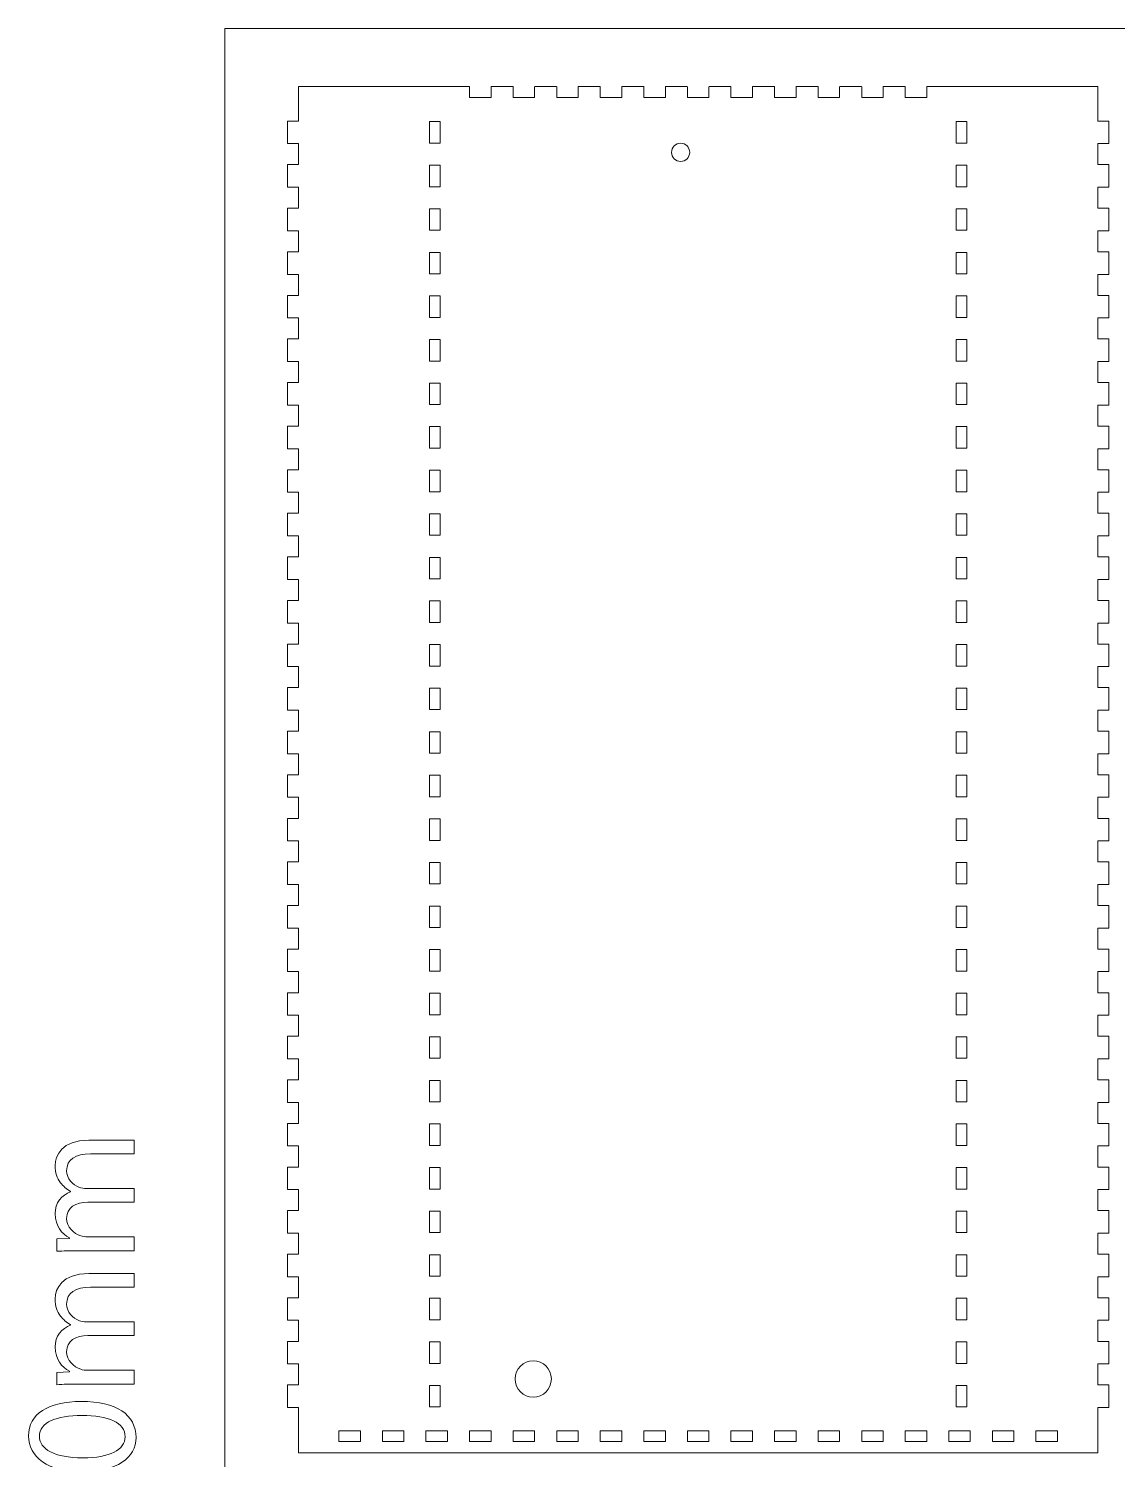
# Model space of a CAD drawing. Header units: millimetres. Extents: x -359 to 570, y -577 to 281.
# Drawn here: x -359.3 to -59.5, y -181.4 to 212.6 of the extents above; entities that cross this region are included whole.
import ezdxf

# ---------------------------------------------------------------- set-up
doc = ezdxf.new("R2010")
doc.units = ezdxf.units.MM
doc.header["$MEASUREMENT"] = 0
doc.layers.add('Layer 1', color=7, linetype='Continuous')

# ---------------------------------------------------------------- blocks, each defined once
blk = doc.blocks.new('block 136')
at = {"layer": 'Layer 1', "color": 7, "lineweight": 5}
blk.add_lwpolyline([(-248.88, 184.02), (-248.88, 186.98), (-245.96, 186.98), (-245.96, 181.06), (-248.88, 181.06), (-248.88, 184.02)], dxfattribs=at)
blk = doc.blocks.new('block 137')
at = {"layer": 'Layer 1', "color": 7, "lineweight": 5}
blk.add_lwpolyline([(-248.88, 172.02), (-248.88, 174.98), (-245.96, 174.98), (-245.96, 169.06), (-248.88, 169.06), (-248.88, 172.02)], dxfattribs=at)
blk = doc.blocks.new('block 138')
at = {"layer": 'Layer 1', "color": 7, "lineweight": 5}
blk.add_lwpolyline([(-248.88, 160.02), (-248.88, 162.98), (-245.96, 162.98), (-245.96, 157.06), (-248.88, 157.06), (-248.88, 160.02)], dxfattribs=at)
blk = doc.blocks.new('block 139')
at = {"layer": 'Layer 1', "color": 7, "lineweight": 5}
blk.add_lwpolyline([(-248.88, 148.02), (-248.88, 150.98), (-245.96, 150.98), (-245.96, 145.06), (-248.88, 145.06), (-248.88, 148.02)], dxfattribs=at)
blk = doc.blocks.new('block 140')
at = {"layer": 'Layer 1', "color": 7, "lineweight": 5}
blk.add_lwpolyline([(-248.88, 136.02), (-248.88, 138.98), (-245.96, 138.98), (-245.96, 133.06), (-248.88, 133.06), (-248.88, 136.02)], dxfattribs=at)
blk = doc.blocks.new('block 141')
at = {"layer": 'Layer 1', "color": 7, "lineweight": 5}
blk.add_lwpolyline([(-248.88, 124.02), (-248.88, 126.98), (-245.96, 126.98), (-245.96, 121.06), (-248.88, 121.06), (-248.88, 124.02)], dxfattribs=at)
blk = doc.blocks.new('block 142')
at = {"layer": 'Layer 1', "color": 7, "lineweight": 5}
blk.add_lwpolyline([(-248.88, 112.02), (-248.88, 114.98), (-245.96, 114.98), (-245.96, 109.06), (-248.88, 109.06), (-248.88, 112.02)], dxfattribs=at)
blk = doc.blocks.new('block 143')
at = {"layer": 'Layer 1', "color": 7, "lineweight": 5}
blk.add_lwpolyline([(-248.88, 100.02), (-248.88, 102.98), (-245.96, 102.98), (-245.96, 97.06), (-248.88, 97.06), (-248.88, 100.02)], dxfattribs=at)
blk = doc.blocks.new('block 144')
at = {"layer": 'Layer 1', "color": 7, "lineweight": 5}
blk.add_lwpolyline([(-248.88, 88.02), (-248.88, 90.98), (-245.96, 90.98), (-245.96, 85.06), (-248.88, 85.06), (-248.88, 88.02)], dxfattribs=at)
blk = doc.blocks.new('block 145')
at = {"layer": 'Layer 1', "color": 7, "lineweight": 5}
blk.add_lwpolyline([(-248.88, 76.02), (-248.88, 78.98), (-245.96, 78.98), (-245.96, 73.06), (-248.88, 73.06), (-248.88, 76.02)], dxfattribs=at)
blk = doc.blocks.new('block 146')
at = {"layer": 'Layer 1', "color": 7, "lineweight": 5}
blk.add_lwpolyline([(-248.88, 64.02), (-248.88, 66.98), (-245.96, 66.98), (-245.96, 61.06), (-248.88, 61.06), (-248.88, 64.02)], dxfattribs=at)
blk = doc.blocks.new('block 147')
at = {"layer": 'Layer 1', "color": 7, "lineweight": 5}
blk.add_lwpolyline([(-248.88, 52.02), (-248.88, 54.98), (-245.96, 54.98), (-245.96, 49.06), (-248.88, 49.06), (-248.88, 52.02)], dxfattribs=at)
blk = doc.blocks.new('block 148')
at = {"layer": 'Layer 1', "color": 7, "lineweight": 5}
blk.add_lwpolyline([(-248.88, 40.02), (-248.88, 42.98), (-245.96, 42.98), (-245.96, 37.06), (-248.88, 37.06), (-248.88, 40.02)], dxfattribs=at)
blk = doc.blocks.new('block 149')
at = {"layer": 'Layer 1', "color": 7, "lineweight": 5}
blk.add_lwpolyline([(-248.88, 28.02), (-248.88, 30.98), (-245.96, 30.98), (-245.96, 25.06), (-248.88, 25.06), (-248.88, 28.02)], dxfattribs=at)
blk = doc.blocks.new('block 150')
at = {"layer": 'Layer 1', "color": 7, "lineweight": 5}
blk.add_lwpolyline([(-248.88, 16.02), (-248.88, 18.98), (-245.96, 18.98), (-245.96, 13.06), (-248.88, 13.06), (-248.88, 16.02)], dxfattribs=at)
blk = doc.blocks.new('block 151')
at = {"layer": 'Layer 1', "color": 7, "lineweight": 5}
blk.add_lwpolyline([(-248.88, 4.02), (-248.88, 6.98), (-245.96, 6.98), (-245.96, 1.06), (-248.88, 1.06), (-248.88, 4.02)], dxfattribs=at)
blk = doc.blocks.new('block 152')
at = {"layer": 'Layer 1', "color": 7, "lineweight": 5}
blk.add_lwpolyline([(-248.88, -7.98), (-248.88, -5.02), (-245.96, -5.02), (-245.96, -10.94), (-248.88, -10.94), (-248.88, -7.98)], dxfattribs=at)
blk = doc.blocks.new('block 153')
at = {"layer": 'Layer 1', "color": 7, "lineweight": 5}
blk.add_lwpolyline([(-248.88, -19.98), (-248.88, -17.02), (-245.96, -17.02), (-245.96, -22.94), (-248.88, -22.94), (-248.88, -19.98)], dxfattribs=at)
blk = doc.blocks.new('block 154')
at = {"layer": 'Layer 1', "color": 7, "lineweight": 5}
blk.add_lwpolyline([(-248.88, -31.98), (-248.88, -29.02), (-245.96, -29.02), (-245.96, -34.94), (-248.88, -34.94), (-248.88, -31.98)], dxfattribs=at)
blk = doc.blocks.new('block 155')
at = {"layer": 'Layer 1', "color": 7, "lineweight": 5}
blk.add_lwpolyline([(-248.88, -43.98), (-248.88, -41.02), (-245.96, -41.02), (-245.96, -46.94), (-248.88, -46.94), (-248.88, -43.98)], dxfattribs=at)
blk = doc.blocks.new('block 156')
at = {"layer": 'Layer 1', "color": 7, "lineweight": 5}
blk.add_lwpolyline([(-248.88, -55.98), (-248.88, -53.02), (-245.96, -53.02), (-245.96, -58.94), (-248.88, -58.94), (-248.88, -55.98)], dxfattribs=at)
blk = doc.blocks.new('block 157')
at = {"layer": 'Layer 1', "color": 7, "lineweight": 5}
blk.add_lwpolyline([(-248.88, -67.98), (-248.88, -65.02), (-245.96, -65.02), (-245.96, -70.94), (-248.88, -70.94), (-248.88, -67.98)], dxfattribs=at)
blk = doc.blocks.new('block 158')
at = {"layer": 'Layer 1', "color": 7, "lineweight": 5}
blk.add_lwpolyline([(-248.88, -79.98), (-248.88, -77.02), (-245.96, -77.02), (-245.96, -82.94), (-248.88, -82.94), (-248.88, -79.98)], dxfattribs=at)
blk = doc.blocks.new('block 159')
at = {"layer": 'Layer 1', "color": 7, "lineweight": 5}
blk.add_lwpolyline([(-248.88, -91.98), (-248.88, -89.02), (-245.96, -89.02), (-245.96, -94.94), (-248.88, -94.94), (-248.88, -91.98)], dxfattribs=at)
blk = doc.blocks.new('block 160')
at = {"layer": 'Layer 1', "color": 7, "lineweight": 5}
blk.add_lwpolyline([(-248.88, -103.98), (-248.88, -101.02), (-245.96, -101.02), (-245.96, -106.94), (-248.88, -106.94), (-248.88, -103.98)], dxfattribs=at)
blk = doc.blocks.new('block 161')
at = {"layer": 'Layer 1', "color": 7, "lineweight": 5}
blk.add_lwpolyline([(-248.88, -115.98), (-248.88, -113.02), (-245.96, -113.02), (-245.96, -118.94), (-248.88, -118.94), (-248.88, -115.98)], dxfattribs=at)
blk = doc.blocks.new('block 162')
at = {"layer": 'Layer 1', "color": 7, "lineweight": 5}
blk.add_lwpolyline([(-248.88, -127.98), (-248.88, -125.02), (-245.96, -125.02), (-245.96, -130.94), (-248.88, -130.94), (-248.88, -127.98)], dxfattribs=at)
blk = doc.blocks.new('block 163')
at = {"layer": 'Layer 1', "color": 7, "lineweight": 5}
blk.add_lwpolyline([(-248.88, -139.98), (-248.88, -137.02), (-245.96, -137.02), (-245.96, -142.94), (-248.88, -142.94), (-248.88, -139.98)], dxfattribs=at)
blk = doc.blocks.new('block 164')
at = {"layer": 'Layer 1', "color": 7, "lineweight": 5}
blk.add_lwpolyline([(-248.88, -151.98), (-248.88, -149.02), (-245.96, -149.02), (-245.96, -154.94), (-248.88, -154.94), (-248.88, -151.98)], dxfattribs=at)
blk = doc.blocks.new('block 165')
at = {"layer": 'Layer 1', "color": 7, "lineweight": 5}
blk.add_lwpolyline([(-248.88, -163.98), (-248.88, -161.02), (-245.96, -161.02), (-245.96, -166.94), (-248.88, -166.94), (-248.88, -163.98)], dxfattribs=at)
blk = doc.blocks.new('block 166')
at = {"layer": 'Layer 1', "color": 7, "lineweight": 5}
blk.add_lwpolyline([(-103.88, 184.02), (-103.88, 186.98), (-100.96, 186.98), (-100.96, 181.06), (-103.88, 181.06), (-103.88, 184.02)], dxfattribs=at)
blk = doc.blocks.new('block 167')
at = {"layer": 'Layer 1', "color": 7, "lineweight": 5}
blk.add_lwpolyline([(-103.88, 172.02), (-103.88, 174.98), (-100.96, 174.98), (-100.96, 169.06), (-103.88, 169.06), (-103.88, 172.02)], dxfattribs=at)
blk = doc.blocks.new('block 168')
at = {"layer": 'Layer 1', "color": 7, "lineweight": 5}
blk.add_lwpolyline([(-103.88, 160.02), (-103.88, 162.98), (-100.96, 162.98), (-100.96, 157.06), (-103.88, 157.06), (-103.88, 160.02)], dxfattribs=at)
blk = doc.blocks.new('block 169')
at = {"layer": 'Layer 1', "color": 7, "lineweight": 5}
blk.add_lwpolyline([(-103.88, 148.02), (-103.88, 150.98), (-100.96, 150.98), (-100.96, 145.06), (-103.88, 145.06), (-103.88, 148.02)], dxfattribs=at)
blk = doc.blocks.new('block 170')
at = {"layer": 'Layer 1', "color": 7, "lineweight": 5}
blk.add_lwpolyline([(-103.88, 136.02), (-103.88, 138.98), (-100.96, 138.98), (-100.96, 133.06), (-103.88, 133.06), (-103.88, 136.02)], dxfattribs=at)
blk = doc.blocks.new('block 171')
at = {"layer": 'Layer 1', "color": 7, "lineweight": 5}
blk.add_lwpolyline([(-103.88, 124.02), (-103.88, 126.98), (-100.96, 126.98), (-100.96, 121.06), (-103.88, 121.06), (-103.88, 124.02)], dxfattribs=at)
blk = doc.blocks.new('block 172')
at = {"layer": 'Layer 1', "color": 7, "lineweight": 5}
blk.add_lwpolyline([(-103.88, 112.02), (-103.88, 114.98), (-100.96, 114.98), (-100.96, 109.06), (-103.88, 109.06), (-103.88, 112.02)], dxfattribs=at)
blk = doc.blocks.new('block 173')
at = {"layer": 'Layer 1', "color": 7, "lineweight": 5}
blk.add_lwpolyline([(-103.88, 100.02), (-103.88, 102.98), (-100.96, 102.98), (-100.96, 97.06), (-103.88, 97.06), (-103.88, 100.02)], dxfattribs=at)
blk = doc.blocks.new('block 174')
at = {"layer": 'Layer 1', "color": 7, "lineweight": 5}
blk.add_lwpolyline([(-103.88, 88.02), (-103.88, 90.98), (-100.96, 90.98), (-100.96, 85.06), (-103.88, 85.06), (-103.88, 88.02)], dxfattribs=at)
blk = doc.blocks.new('block 175')
at = {"layer": 'Layer 1', "color": 7, "lineweight": 5}
blk.add_lwpolyline([(-103.88, 76.02), (-103.88, 78.98), (-100.96, 78.98), (-100.96, 73.06), (-103.88, 73.06), (-103.88, 76.02)], dxfattribs=at)
blk = doc.blocks.new('block 176')
at = {"layer": 'Layer 1', "color": 7, "lineweight": 5}
blk.add_lwpolyline([(-103.88, 64.02), (-103.88, 66.98), (-100.96, 66.98), (-100.96, 61.06), (-103.88, 61.06), (-103.88, 64.02)], dxfattribs=at)
blk = doc.blocks.new('block 177')
at = {"layer": 'Layer 1', "color": 7, "lineweight": 5}
blk.add_lwpolyline([(-103.88, 52.02), (-103.88, 54.98), (-100.96, 54.98), (-100.96, 49.06), (-103.88, 49.06), (-103.88, 52.02)], dxfattribs=at)
blk = doc.blocks.new('block 178')
at = {"layer": 'Layer 1', "color": 7, "lineweight": 5}
blk.add_lwpolyline([(-103.88, 40.02), (-103.88, 42.98), (-100.96, 42.98), (-100.96, 37.06), (-103.88, 37.06), (-103.88, 40.02)], dxfattribs=at)
blk = doc.blocks.new('block 179')
at = {"layer": 'Layer 1', "color": 7, "lineweight": 5}
blk.add_lwpolyline([(-103.88, 28.02), (-103.88, 30.98), (-100.96, 30.98), (-100.96, 25.06), (-103.88, 25.06), (-103.88, 28.02)], dxfattribs=at)
blk = doc.blocks.new('block 180')
at = {"layer": 'Layer 1', "color": 7, "lineweight": 5}
blk.add_lwpolyline([(-103.88, 16.02), (-103.88, 18.98), (-100.96, 18.98), (-100.96, 13.06), (-103.88, 13.06), (-103.88, 16.02)], dxfattribs=at)
blk = doc.blocks.new('block 181')
at = {"layer": 'Layer 1', "color": 7, "lineweight": 5}
blk.add_lwpolyline([(-103.88, 4.02), (-103.88, 6.98), (-100.96, 6.98), (-100.96, 1.06), (-103.88, 1.06), (-103.88, 4.02)], dxfattribs=at)
blk = doc.blocks.new('block 182')
at = {"layer": 'Layer 1', "color": 7, "lineweight": 5}
blk.add_lwpolyline([(-103.88, -7.98), (-103.88, -5.02), (-100.96, -5.02), (-100.96, -10.94), (-103.88, -10.94), (-103.88, -7.98)], dxfattribs=at)
blk = doc.blocks.new('block 183')
at = {"layer": 'Layer 1', "color": 7, "lineweight": 5}
blk.add_lwpolyline([(-103.88, -19.98), (-103.88, -17.02), (-100.96, -17.02), (-100.96, -22.94), (-103.88, -22.94), (-103.88, -19.98)], dxfattribs=at)
blk = doc.blocks.new('block 184')
at = {"layer": 'Layer 1', "color": 7, "lineweight": 5}
blk.add_lwpolyline([(-103.88, -31.98), (-103.88, -29.02), (-100.96, -29.02), (-100.96, -34.94), (-103.88, -34.94), (-103.88, -31.98)], dxfattribs=at)
blk = doc.blocks.new('block 185')
at = {"layer": 'Layer 1', "color": 7, "lineweight": 5}
blk.add_lwpolyline([(-103.88, -43.98), (-103.88, -41.02), (-100.96, -41.02), (-100.96, -46.94), (-103.88, -46.94), (-103.88, -43.98)], dxfattribs=at)
blk = doc.blocks.new('block 186')
at = {"layer": 'Layer 1', "color": 7, "lineweight": 5}
blk.add_lwpolyline([(-103.88, -55.98), (-103.88, -53.02), (-100.96, -53.02), (-100.96, -58.94), (-103.88, -58.94), (-103.88, -55.98)], dxfattribs=at)
blk = doc.blocks.new('block 187')
at = {"layer": 'Layer 1', "color": 7, "lineweight": 5}
blk.add_lwpolyline([(-103.88, -67.98), (-103.88, -65.02), (-100.96, -65.02), (-100.96, -70.94), (-103.88, -70.94), (-103.88, -67.98)], dxfattribs=at)
blk = doc.blocks.new('block 188')
at = {"layer": 'Layer 1', "color": 7, "lineweight": 5}
blk.add_lwpolyline([(-103.88, -79.98), (-103.88, -77.02), (-100.96, -77.02), (-100.96, -82.94), (-103.88, -82.94), (-103.88, -79.98)], dxfattribs=at)
blk = doc.blocks.new('block 189')
at = {"layer": 'Layer 1', "color": 7, "lineweight": 5}
blk.add_lwpolyline([(-103.88, -91.98), (-103.88, -89.02), (-100.96, -89.02), (-100.96, -94.94), (-103.88, -94.94), (-103.88, -91.98)], dxfattribs=at)
blk = doc.blocks.new('block 190')
at = {"layer": 'Layer 1', "color": 7, "lineweight": 5}
blk.add_lwpolyline([(-103.88, -103.98), (-103.88, -101.02), (-100.96, -101.02), (-100.96, -106.94), (-103.88, -106.94), (-103.88, -103.98)], dxfattribs=at)
blk = doc.blocks.new('block 191')
at = {"layer": 'Layer 1', "color": 7, "lineweight": 5}
blk.add_lwpolyline([(-103.88, -115.98), (-103.88, -113.02), (-100.96, -113.02), (-100.96, -118.94), (-103.88, -118.94), (-103.88, -115.98)], dxfattribs=at)
blk = doc.blocks.new('block 192')
at = {"layer": 'Layer 1', "color": 7, "lineweight": 5}
blk.add_lwpolyline([(-103.88, -127.98), (-103.88, -125.02), (-100.96, -125.02), (-100.96, -130.94), (-103.88, -130.94), (-103.88, -127.98)], dxfattribs=at)
blk = doc.blocks.new('block 193')
at = {"layer": 'Layer 1', "color": 7, "lineweight": 5}
blk.add_lwpolyline([(-103.88, -139.98), (-103.88, -137.02), (-100.96, -137.02), (-100.96, -142.94), (-103.88, -142.94), (-103.88, -139.98)], dxfattribs=at)
blk = doc.blocks.new('block 194')
at = {"layer": 'Layer 1', "color": 7, "lineweight": 5}
blk.add_lwpolyline([(-103.88, -151.98), (-103.88, -149.02), (-100.96, -149.02), (-100.96, -154.94), (-103.88, -154.94), (-103.88, -151.98)], dxfattribs=at)
blk = doc.blocks.new('block 195')
at = {"layer": 'Layer 1', "color": 7, "lineweight": 5}
blk.add_lwpolyline([(-103.88, -163.98), (-103.88, -161.02), (-100.96, -161.02), (-100.96, -166.94), (-103.88, -166.94), (-103.88, -163.98)], dxfattribs=at)
blk = doc.blocks.new('block 196')
at = {"layer": 'Layer 1', "color": 7, "lineweight": 5}
blk.add_lwpolyline([(-285.02, 193.52), (-285.02, 187.12), (-287.92, 187.12), (-287.94, 187.12), (-287.99, 187.09), (-288.02, 187.04), (-288.02, 187.02), (-288.02, 181.02), (-288.02, 181.01), (-287.99, 180.95), (-287.94, 180.92), (-287.92, 180.92), (-285.02, 180.92), (-285.02, 175.12), (-287.92, 175.12), (-287.94, 175.12), (-287.99, 175.09), (-288.02, 175.04), (-288.02, 175.02), (-288.02, 169.02), (-288.02, 169.01), (-287.99, 168.95), (-287.94, 168.92), (-287.92, 168.92), (-285.02, 168.92), (-285.02, 163.12), (-287.92, 163.12), (-287.94, 163.12), (-287.99, 163.09), (-288.02, 163.04), (-288.02, 163.02), (-288.02, 157.02), (-288.02, 157), (-287.99, 156.95), (-287.94, 156.92), (-287.92, 156.92), (-285.02, 156.92), (-285.02, 151.12), (-287.92, 151.12), (-287.94, 151.12), (-287.99, 151.09), (-288.02, 151.04), (-288.02, 151.02), (-288.02, 145.02), (-288.02, 145), (-287.99, 144.95), (-287.94, 144.92), (-287.92, 144.92), (-285.02, 144.92), (-285.02, 139.12), (-287.92, 139.12), (-287.94, 139.12), (-287.99, 139.09), (-288.02, 139.04), (-288.02, 139.02), (-288.02, 133.02), (-288.02, 133.01), (-287.99, 132.95), (-287.94, 132.92), (-287.92, 132.92), (-285.02, 132.92), (-285.02, 127.12), (-287.92, 127.12), (-287.94, 127.12), (-287.99, 127.09), (-288.02, 127.04), (-288.02, 127.02), (-288.02, 121.02), (-288.02, 121.01), (-287.99, 120.95), (-287.94, 120.92), (-287.92, 120.92), (-285.02, 120.92), (-285.02, 115.12), (-287.92, 115.12), (-287.94, 115.12), (-287.99, 115.09), (-288.02, 115.04), (-288.02, 115.02), (-288.02, 109.02), (-288.02, 109), (-287.99, 108.95), (-287.94, 108.92), (-287.92, 108.92), (-285.02, 108.92), (-285.02, 103.12), (-287.92, 103.12), (-287.94, 103.12), (-287.99, 103.09), (-288.02, 103.04), (-288.02, 103.02), (-288.02, 97.02), (-288.02, 97), (-287.99, 96.95), (-287.94, 96.92), (-287.92, 96.92), (-285.02, 96.92), (-285.02, 91.12), (-287.92, 91.12), (-287.94, 91.12), (-287.99, 91.09), (-288.02, 91.04), (-288.02, 91.02), (-288.02, 85.02), (-288.02, 85), (-287.99, 84.95), (-287.94, 84.92), (-287.92, 84.92), (-285.02, 84.92), (-285.02, 79.12), (-287.92, 79.12), (-287.94, 79.12), (-287.99, 79.09), (-288.02, 79.04), (-288.02, 79.02), (-288.02, 73.02), (-288.02, 73), (-287.99, 72.95), (-287.94, 72.92), (-287.92, 72.92), (-285.02, 72.92), (-285.02, 67.12), (-287.92, 67.12), (-287.94, 67.12), (-287.99, 67.09), (-288.02, 67.04), (-288.02, 67.02), (-288.02, 61.02), (-288.02, 61), (-287.99, 60.95), (-287.94, 60.92), (-287.92, 60.92), (-285.02, 60.92), (-285.02, 55.12), (-287.92, 55.12), (-287.94, 55.12), (-287.99, 55.09), (-288.02, 55.04), (-288.02, 55.02), (-288.02, 49.02), (-288.02, 49), (-287.99, 48.95), (-287.94, 48.92), (-287.92, 48.92), (-285.02, 48.92), (-285.02, 43.12), (-287.92, 43.12), (-287.94, 43.12), (-287.99, 43.09), (-288.02, 43.04), (-288.02, 43.02), (-288.02, 37.02), (-288.02, 37), (-287.99, 36.95), (-287.94, 36.92), (-287.92, 36.92), (-285.02, 36.92), (-285.02, 31.12), (-287.92, 31.12), (-287.94, 31.12), (-287.99, 31.09), (-288.02, 31.04), (-288.02, 31.02), (-288.02, 25.02), (-288.02, 25), (-287.99, 24.95), (-287.94, 24.92), (-287.92, 24.92), (-285.02, 24.92), (-285.02, 19.12), (-287.92, 19.12), (-287.94, 19.12), (-287.99, 19.09), (-288.02, 19.04), (-288.02, 19.02), (-288.02, 13.02), (-288.02, 13), (-287.99, 12.95), (-287.94, 12.92), (-287.92, 12.92), (-285.02, 12.92), (-285.02, 7.12), (-287.92, 7.12), (-287.94, 7.12), (-287.99, 7.09), (-288.02, 7.04), (-288.02, 7.02), (-288.02, 1.02), (-288.02, 1), (-287.99, 0.95), (-287.94, 0.92), (-287.92, 0.92), (-285.02, 0.92), (-285.02, -4.88), (-287.92, -4.88), (-287.94, -4.88), (-287.99, -4.91), (-288.02, -4.96), (-288.02, -4.98), (-288.02, -10.98), (-288.02, -10.99), (-287.99, -11.05), (-287.94, -11.08), (-287.92, -11.08), (-285.02, -11.08), (-285.02, -16.88), (-287.92, -16.88), (-287.94, -16.88), (-287.99, -16.91), (-288.02, -16.96), (-288.02, -16.98), (-288.02, -22.98), (-288.02, -23), (-287.99, -23.05), (-287.94, -23.08), (-287.92, -23.08), (-285.02, -23.08), (-285.02, -28.88), (-287.92, -28.88), (-287.94, -28.88), (-287.99, -28.91), (-288.02, -28.96), (-288.02, -28.98), (-288.02, -34.98), (-288.02, -35), (-287.99, -35.05), (-287.94, -35.08), (-287.92, -35.08), (-285.02, -35.08), (-285.02, -40.88), (-287.92, -40.88), (-287.94, -40.88), (-287.99, -40.91), (-288.02, -40.96), (-288.02, -40.98), (-288.02, -46.98), (-288.02, -46.99), (-287.99, -47.05), (-287.94, -47.08), (-287.92, -47.08), (-285.02, -47.08), (-285.02, -52.88), (-287.92, -52.88), (-287.94, -52.88), (-287.99, -52.91), (-288.02, -52.96), (-288.02, -52.98), (-288.02, -58.98), (-288.02, -58.99), (-287.99, -59.05), (-287.94, -59.08), (-287.92, -59.08), (-285.02, -59.08), (-285.02, -64.88), (-287.92, -64.88), (-287.94, -64.88), (-287.99, -64.91), (-288.02, -64.96), (-288.02, -64.98), (-288.02, -70.98), (-288.02, -70.99), (-287.99, -71.05), (-287.94, -71.08), (-287.92, -71.08), (-285.02, -71.08), (-285.02, -76.88), (-287.92, -76.88), (-287.94, -76.88), (-287.99, -76.91), (-288.02, -76.96), (-288.02, -76.98), (-288.02, -82.98), (-288.02, -82.99), (-287.99, -83.05), (-287.94, -83.08), (-287.92, -83.08), (-285.02, -83.08), (-285.02, -88.88), (-287.92, -88.88), (-287.94, -88.88), (-287.99, -88.91), (-288.02, -88.96), (-288.02, -88.98), (-288.02, -94.98), (-288.02, -94.99), (-287.99, -95.05), (-287.94, -95.08), (-287.92, -95.08), (-285.02, -95.08), (-285.02, -100.88), (-287.92, -100.88), (-287.94, -100.88), (-287.99, -100.91), (-288.02, -100.96), (-288.02, -100.98), (-288.02, -106.98), (-288.02, -106.99), (-287.99, -107.05), (-287.94, -107.08), (-287.92, -107.08), (-285.02, -107.08), (-285.02, -112.88), (-287.92, -112.88), (-287.94, -112.88), (-287.99, -112.91), (-288.02, -112.96), (-288.02, -112.98), (-288.02, -118.98), (-288.02, -118.99), (-287.99, -119.05), (-287.94, -119.08), (-287.92, -119.08), (-285.02, -119.08), (-285.02, -124.88), (-287.92, -124.88), (-287.94, -124.88), (-287.99, -124.91), (-288.02, -124.96), (-288.02, -124.98), (-288.02, -130.98), (-288.02, -130.99), (-287.99, -131.05), (-287.94, -131.08), (-287.92, -131.08), (-285.02, -131.08), (-285.02, -136.88), (-287.92, -136.88), (-287.94, -136.88), (-287.99, -136.91), (-288.02, -136.96), (-288.02, -136.98), (-288.02, -142.98), (-288.02, -142.99), (-287.99, -143.05), (-287.94, -143.08), (-287.92, -143.08), (-285.02, -143.08), (-285.02, -148.88), (-287.92, -148.88), (-287.94, -148.88), (-287.99, -148.91), (-288.02, -148.96), (-288.02, -148.98), (-288.02, -154.98), (-288.02, -154.99), (-287.99, -155.05), (-287.94, -155.08), (-287.92, -155.08), (-285.02, -155.08), (-285.02, -160.88), (-287.92, -160.88), (-287.94, -160.88), (-287.99, -160.91), (-288.02, -160.96), (-288.02, -160.98), (-288.02, -166.98), (-288.02, -166.99), (-287.99, -167.05), (-287.94, -167.08), (-287.92, -167.08), (-285.02, -167.08), (-285.02, -173.48), (-285.02, -179.48), (-285.02, -179.49), (-284.99, -179.55), (-284.93, -179.58), (-284.92, -179.58), (-64.92, -179.58), (-64.9, -179.58), (-64.85, -179.55), (-64.82, -179.49), (-64.82, -179.48), (-64.82, -173.48), (-64.82, -167.08), (-61.92, -167.08), (-61.9, -167.08), (-61.85, -167.05), (-61.82, -166.99), (-61.82, -166.98), (-61.82, -160.98), (-61.82, -160.96), (-61.85, -160.91), (-61.9, -160.88), (-61.92, -160.88), (-64.82, -160.88), (-64.82, -155.08), (-61.92, -155.08), (-61.9, -155.08), (-61.85, -155.05), (-61.82, -154.99), (-61.82, -154.98), (-61.82, -148.98), (-61.82, -148.96), (-61.85, -148.91), (-61.9, -148.88), (-61.92, -148.88), (-64.82, -148.88), (-64.82, -143.08), (-61.92, -143.08), (-61.9, -143.08), (-61.85, -143.05), (-61.82, -142.99), (-61.82, -142.98), (-61.82, -136.98), (-61.82, -136.96), (-61.85, -136.91), (-61.9, -136.88), (-61.92, -136.88), (-64.82, -136.88), (-64.82, -131.08), (-61.92, -131.08), (-61.9, -131.08), (-61.85, -131.05), (-61.82, -130.99), (-61.82, -130.98), (-61.82, -124.98), (-61.82, -124.96), (-61.85, -124.91), (-61.9, -124.88), (-61.92, -124.88), (-64.82, -124.88), (-64.82, -119.08), (-61.92, -119.08), (-61.9, -119.08), (-61.85, -119.05), (-61.82, -118.99), (-61.82, -118.98), (-61.82, -112.98), (-61.82, -112.96), (-61.85, -112.91), (-61.9, -112.88), (-61.92, -112.88), (-64.82, -112.88), (-64.82, -107.08), (-61.92, -107.08), (-61.9, -107.08), (-61.85, -107.05), (-61.82, -106.99), (-61.82, -106.98), (-61.82, -100.98), (-61.82, -100.96), (-61.85, -100.91), (-61.9, -100.88), (-61.92, -100.88), (-64.82, -100.88), (-64.82, -95.08), (-61.92, -95.08), (-61.9, -95.08), (-61.85, -95.05), (-61.82, -94.99), (-61.82, -94.98), (-61.82, -88.98), (-61.82, -88.96), (-61.85, -88.91), (-61.9, -88.88), (-61.92, -88.88), (-64.82, -88.88), (-64.82, -83.08), (-61.92, -83.08), (-61.9, -83.08), (-61.85, -83.05), (-61.82, -82.99), (-61.82, -82.98), (-61.82, -76.98), (-61.82, -76.96), (-61.85, -76.91), (-61.9, -76.88), (-61.92, -76.88), (-64.82, -76.88), (-64.82, -71.08), (-61.92, -71.08), (-61.9, -71.08), (-61.85, -71.05), (-61.82, -70.99), (-61.82, -70.98), (-61.82, -64.98), (-61.82, -64.96), (-61.85, -64.91), (-61.9, -64.88), (-61.92, -64.88), (-64.82, -64.88), (-64.82, -59.08), (-61.92, -59.08), (-61.9, -59.08), (-61.85, -59.05), (-61.82, -58.99), (-61.82, -58.98), (-61.82, -52.98), (-61.82, -52.96), (-61.85, -52.91), (-61.9, -52.88), (-61.92, -52.88), (-64.82, -52.88), (-64.82, -47.08), (-61.92, -47.08), (-61.9, -47.08), (-61.85, -47.05), (-61.82, -46.99), (-61.82, -46.98), (-61.82, -40.98), (-61.82, -40.96), (-61.85, -40.91), (-61.9, -40.88), (-61.92, -40.88), (-64.82, -40.88), (-64.82, -35.08), (-61.92, -35.08), (-61.9, -35.08), (-61.85, -35.05), (-61.82, -35), (-61.82, -34.98), (-61.82, -28.98), (-61.82, -28.96), (-61.85, -28.91), (-61.9, -28.88), (-61.92, -28.88), (-64.82, -28.88), (-64.82, -23.08), (-61.92, -23.08), (-61.9, -23.08), (-61.85, -23.05), (-61.82, -23), (-61.82, -22.98), (-61.82, -16.98), (-61.82, -16.96), (-61.85, -16.91), (-61.9, -16.88), (-61.92, -16.88), (-64.82, -16.88), (-64.82, -11.08), (-61.92, -11.08), (-61.9, -11.08), (-61.85, -11.05), (-61.82, -10.99), (-61.82, -10.98), (-61.82, -4.98), (-61.82, -4.96), (-61.85, -4.91), (-61.9, -4.88), (-61.92, -4.88), (-64.82, -4.88), (-64.82, 0.92), (-61.92, 0.92), (-61.9, 0.92), (-61.85, 0.95), (-61.82, 1), (-61.82, 1.02), (-61.82, 7.02), (-61.82, 7.04), (-61.85, 7.09), (-61.9, 7.12), (-61.92, 7.12), (-64.82, 7.12), (-64.82, 12.92), (-61.92, 12.92), (-61.9, 12.92), (-61.85, 12.95), (-61.82, 13), (-61.82, 13.02), (-61.82, 19.02), (-61.82, 19.04), (-61.85, 19.09), (-61.9, 19.12), (-61.92, 19.12), (-64.82, 19.12), (-64.82, 24.92), (-61.92, 24.92), (-61.9, 24.92), (-61.85, 24.95), (-61.82, 25), (-61.82, 25.02), (-61.82, 31.02), (-61.82, 31.04), (-61.85, 31.09), (-61.9, 31.12), (-61.92, 31.12), (-64.82, 31.12), (-64.82, 36.92), (-61.92, 36.92), (-61.9, 36.92), (-61.85, 36.95), (-61.82, 37), (-61.82, 37.02), (-61.82, 43.02), (-61.82, 43.04), (-61.85, 43.09), (-61.9, 43.12), (-61.92, 43.12), (-64.82, 43.12), (-64.82, 48.92), (-61.92, 48.92), (-61.9, 48.92), (-61.85, 48.95), (-61.82, 49), (-61.82, 49.02), (-61.82, 55.02), (-61.82, 55.04), (-61.85, 55.09), (-61.9, 55.12), (-61.92, 55.12), (-64.82, 55.12), (-64.82, 60.92), (-61.92, 60.92), (-61.9, 60.92), (-61.85, 60.95), (-61.82, 61), (-61.82, 61.02), (-61.82, 67.02), (-61.82, 67.04), (-61.85, 67.09), (-61.9, 67.12), (-61.92, 67.12), (-64.82, 67.12), (-64.82, 72.92), (-61.92, 72.92), (-61.9, 72.92), (-61.85, 72.95), (-61.82, 73), (-61.82, 73.02), (-61.82, 79.02), (-61.82, 79.04), (-61.85, 79.09), (-61.9, 79.12), (-61.92, 79.12), (-64.82, 79.12), (-64.82, 84.92), (-61.92, 84.92), (-61.9, 84.92), (-61.85, 84.95), (-61.82, 85), (-61.82, 85.02), (-61.82, 91.02), (-61.82, 91.04), (-61.85, 91.09), (-61.9, 91.12), (-61.92, 91.12), (-64.82, 91.12), (-64.82, 96.92), (-61.92, 96.92), (-61.9, 96.92), (-61.85, 96.95), (-61.82, 97), (-61.82, 97.02), (-61.82, 103.02), (-61.82, 103.04), (-61.85, 103.09), (-61.9, 103.12), (-61.92, 103.12), (-64.82, 103.12), (-64.82, 108.92), (-61.92, 108.92), (-61.9, 108.92), (-61.85, 108.95), (-61.82, 109), (-61.82, 109.02), (-61.82, 115.02), (-61.82, 115.04), (-61.85, 115.09), (-61.9, 115.12), (-61.92, 115.12), (-64.82, 115.12), (-64.82, 120.92), (-61.92, 120.92), (-61.9, 120.92), (-61.85, 120.95), (-61.82, 121.01), (-61.82, 121.02), (-61.82, 127.02), (-61.82, 127.04), (-61.85, 127.09), (-61.9, 127.12), (-61.92, 127.12), (-64.82, 127.12), (-64.82, 132.92), (-61.92, 132.92), (-61.9, 132.92), (-61.85, 132.95), (-61.82, 133.01), (-61.82, 133.02), (-61.82, 139.02), (-61.82, 139.04), (-61.85, 139.09), (-61.9, 139.12), (-61.92, 139.12), (-64.82, 139.12), (-64.82, 144.92), (-61.92, 144.92), (-61.9, 144.92), (-61.85, 144.95), (-61.82, 145), (-61.82, 145.02), (-61.82, 151.02), (-61.82, 151.04), (-61.85, 151.09), (-61.9, 151.12), (-61.92, 151.12), (-64.82, 151.12), (-64.82, 156.92), (-61.92, 156.92), (-61.9, 156.92), (-61.85, 156.95), (-61.82, 157), (-61.82, 157.02), (-61.82, 163.02), (-61.82, 163.04), (-61.85, 163.09), (-61.9, 163.12), (-61.92, 163.12), (-64.82, 163.12), (-64.82, 168.92), (-61.92, 168.92), (-61.9, 168.92), (-61.85, 168.95), (-61.82, 169.01), (-61.82, 169.02), (-61.82, 175.02), (-61.82, 175.04), (-61.85, 175.09), (-61.9, 175.12), (-61.92, 175.12), (-64.82, 175.12), (-64.82, 180.92), (-61.92, 180.92), (-61.9, 180.92), (-61.85, 180.95), (-61.82, 181.01), (-61.82, 181.02), (-61.82, 187.02), (-61.82, 187.04), (-61.85, 187.09), (-61.9, 187.12), (-61.92, 187.12), (-64.82, 187.12), (-64.82, 193.52), (-64.82, 196.52), (-64.82, 196.54), (-64.85, 196.59), (-64.9, 196.62), (-64.92, 196.62), (-103.92, 196.62), (-111.86, 196.62), (-111.87, 196.62), (-111.93, 196.59), (-111.96, 196.54), (-111.96, 196.52), (-111.96, 193.62), (-117.88, 193.62), (-117.88, 196.52), (-117.88, 196.54), (-117.91, 196.59), (-117.96, 196.62), (-117.98, 196.62), (-123.86, 196.62), (-123.87, 196.62), (-123.93, 196.59), (-123.96, 196.54), (-123.96, 196.52), (-123.96, 193.62), (-129.88, 193.62), (-129.88, 196.52), (-129.88, 196.54), (-129.91, 196.59), (-129.96, 196.62), (-129.98, 196.62), (-135.86, 196.62), (-135.87, 196.62), (-135.93, 196.59), (-135.96, 196.54), (-135.96, 196.52), (-135.96, 193.62), (-141.88, 193.62), (-141.88, 196.52), (-141.88, 196.54), (-141.91, 196.59), (-141.96, 196.62), (-141.98, 196.62), (-147.86, 196.62), (-147.88, 196.62), (-147.93, 196.59), (-147.96, 196.54), (-147.96, 196.52), (-147.96, 193.62), (-153.88, 193.62), (-153.88, 196.52), (-153.88, 196.54), (-153.91, 196.59), (-153.96, 196.62), (-153.98, 196.62), (-159.86, 196.62), (-159.87, 196.62), (-159.93, 196.59), (-159.96, 196.54), (-159.96, 196.52), (-159.96, 193.62), (-165.88, 193.62), (-165.88, 196.52), (-165.88, 196.54), (-165.91, 196.59), (-165.96, 196.62), (-165.98, 196.62), (-171.86, 196.62), (-171.87, 196.62), (-171.93, 196.59), (-171.96, 196.54), (-171.96, 196.52), (-171.96, 193.62), (-177.88, 193.62), (-177.88, 196.52), (-177.88, 196.54), (-177.91, 196.59), (-177.96, 196.62), (-177.98, 196.62), (-183.86, 196.62), (-183.87, 196.62), (-183.93, 196.59), (-183.96, 196.54), (-183.96, 196.52), (-183.96, 193.62), (-189.88, 193.62), (-189.88, 196.52), (-189.88, 196.54), (-189.91, 196.59), (-189.96, 196.62), (-189.98, 196.62), (-195.86, 196.62), (-195.87, 196.62), (-195.93, 196.59), (-195.96, 196.54), (-195.96, 196.52), (-195.96, 193.62), (-201.88, 193.62), (-201.88, 196.52), (-201.88, 196.54), (-201.91, 196.59), (-201.96, 196.62), (-201.98, 196.62), (-207.86, 196.62), (-207.87, 196.62), (-207.93, 196.59), (-207.96, 196.54), (-207.96, 196.52), (-207.96, 193.62), (-213.88, 193.62), (-213.88, 196.52), (-213.88, 196.54), (-213.91, 196.59), (-213.96, 196.62), (-213.98, 196.62), (-219.86, 196.62), (-219.87, 196.62), (-219.93, 196.59), (-219.96, 196.54), (-219.96, 196.52), (-219.96, 193.62), (-225.88, 193.62), (-225.88, 196.52), (-225.88, 196.54), (-225.91, 196.59), (-225.96, 196.62), (-225.98, 196.62), (-231.86, 196.62), (-231.88, 196.62), (-231.93, 196.59), (-231.96, 196.54), (-231.96, 196.52), (-231.96, 193.62), (-237.88, 193.62), (-237.88, 196.52), (-237.88, 196.54), (-237.91, 196.59), (-237.96, 196.62), (-237.98, 196.62), (-245.92, 196.62), (-284.92, 196.62), (-284.93, 196.62), (-284.99, 196.59), (-285.02, 196.54), (-285.02, 196.52), (-285.02, 193.52)], dxfattribs=at)
blk = doc.blocks.new('block 197')
at = {"layer": 'Layer 1', "color": 7, "lineweight": 5}
blk.add_lwpolyline([(-270.92, -176.44), (-273.88, -176.44), (-273.88, -173.52), (-267.96, -173.52), (-267.96, -176.44), (-270.92, -176.44)], dxfattribs=at)
blk = doc.blocks.new('block 198')
at = {"layer": 'Layer 1', "color": 7, "lineweight": 5}
blk.add_lwpolyline([(-258.92, -176.44), (-261.88, -176.44), (-261.88, -173.52), (-255.96, -173.52), (-255.96, -176.44), (-258.92, -176.44)], dxfattribs=at)
blk = doc.blocks.new('block 199')
at = {"layer": 'Layer 1', "color": 7, "lineweight": 5}
blk.add_lwpolyline([(-246.92, -176.44), (-249.88, -176.44), (-249.88, -173.52), (-243.96, -173.52), (-243.96, -176.44), (-246.92, -176.44)], dxfattribs=at)
blk = doc.blocks.new('block 200')
at = {"layer": 'Layer 1', "color": 7, "lineweight": 5}
blk.add_lwpolyline([(-234.92, -176.44), (-237.88, -176.44), (-237.88, -173.52), (-231.96, -173.52), (-231.96, -176.44), (-234.92, -176.44)], dxfattribs=at)
blk = doc.blocks.new('block 201')
at = {"layer": 'Layer 1', "color": 7, "lineweight": 5}
blk.add_lwpolyline([(-222.92, -176.44), (-225.88, -176.44), (-225.88, -173.52), (-219.96, -173.52), (-219.96, -176.44), (-222.92, -176.44)], dxfattribs=at)
blk = doc.blocks.new('block 202')
at = {"layer": 'Layer 1', "color": 7, "lineweight": 5}
blk.add_lwpolyline([(-210.92, -176.44), (-213.88, -176.44), (-213.88, -173.52), (-207.96, -173.52), (-207.96, -176.44), (-210.92, -176.44)], dxfattribs=at)
blk = doc.blocks.new('block 203')
at = {"layer": 'Layer 1', "color": 7, "lineweight": 5}
blk.add_lwpolyline([(-198.92, -176.44), (-201.88, -176.44), (-201.88, -173.52), (-195.96, -173.52), (-195.96, -176.44), (-198.92, -176.44)], dxfattribs=at)
blk = doc.blocks.new('block 204')
at = {"layer": 'Layer 1', "color": 7, "lineweight": 5}
blk.add_lwpolyline([(-186.92, -176.44), (-189.88, -176.44), (-189.88, -173.52), (-183.96, -173.52), (-183.96, -176.44), (-186.92, -176.44)], dxfattribs=at)
blk = doc.blocks.new('block 205')
at = {"layer": 'Layer 1', "color": 7, "lineweight": 5}
blk.add_lwpolyline([(-174.92, -176.44), (-177.88, -176.44), (-177.88, -173.52), (-171.96, -173.52), (-171.96, -176.44), (-174.92, -176.44)], dxfattribs=at)
blk = doc.blocks.new('block 206')
at = {"layer": 'Layer 1', "color": 7, "lineweight": 5}
blk.add_lwpolyline([(-162.92, -176.44), (-165.88, -176.44), (-165.88, -173.52), (-159.96, -173.52), (-159.96, -176.44), (-162.92, -176.44)], dxfattribs=at)
blk = doc.blocks.new('block 207')
at = {"layer": 'Layer 1', "color": 7, "lineweight": 5}
blk.add_lwpolyline([(-150.92, -176.44), (-153.88, -176.44), (-153.88, -173.52), (-147.96, -173.52), (-147.96, -176.44), (-150.92, -176.44)], dxfattribs=at)
blk = doc.blocks.new('block 208')
at = {"layer": 'Layer 1', "color": 7, "lineweight": 5}
blk.add_lwpolyline([(-138.92, -176.44), (-141.88, -176.44), (-141.88, -173.52), (-135.96, -173.52), (-135.96, -176.44), (-138.92, -176.44)], dxfattribs=at)
blk = doc.blocks.new('block 209')
at = {"layer": 'Layer 1', "color": 7, "lineweight": 5}
blk.add_lwpolyline([(-126.92, -176.44), (-129.88, -176.44), (-129.88, -173.52), (-123.96, -173.52), (-123.96, -176.44), (-126.92, -176.44)], dxfattribs=at)
blk = doc.blocks.new('block 210')
at = {"layer": 'Layer 1', "color": 7, "lineweight": 5}
blk.add_lwpolyline([(-114.92, -176.44), (-117.88, -176.44), (-117.88, -173.52), (-111.96, -173.52), (-111.96, -176.44), (-114.92, -176.44)], dxfattribs=at)
blk = doc.blocks.new('block 211')
at = {"layer": 'Layer 1', "color": 7, "lineweight": 5}
blk.add_lwpolyline([(-102.92, -176.44), (-105.88, -176.44), (-105.88, -173.52), (-99.96, -173.52), (-99.96, -176.44), (-102.92, -176.44)], dxfattribs=at)
blk = doc.blocks.new('block 212')
at = {"layer": 'Layer 1', "color": 7, "lineweight": 5}
blk.add_lwpolyline([(-90.92, -176.44), (-93.88, -176.44), (-93.88, -173.52), (-87.96, -173.52), (-87.96, -176.44), (-90.92, -176.44)], dxfattribs=at)
blk = doc.blocks.new('block 213')
at = {"layer": 'Layer 1', "color": 7, "lineweight": 5}
blk.add_lwpolyline([(-78.92, -176.44), (-81.88, -176.44), (-81.88, -173.52), (-75.96, -173.52), (-75.96, -176.44), (-78.92, -176.44)], dxfattribs=at)
blk = doc.blocks.new('block 491')
at = {"layer": 'Layer 1', "color": 7, "lineweight": 5}
blk.add_lwpolyline([(-358.85, -211.02), (-356.29, -211.02), (-330.23, -223.48), (-330.23, -227.48), (-355.54, -215.07), (-355.63, -215.07), (-355.63, -229.07), (-358.85, -229.07), (-358.85, -211.02)], dxfattribs=at)
for points, knots in [([(-345.77, -123.91), (-347.97, -123.91), (-349.78, -123.95), (-351.54, -124.08), (-351.54, -124.08), (-351.54, -120.69), (-351.54, -120.69), (-351.54, -120.69), (-348.1, -120.52), (-348.1, -120.52), (-348.1, -120.52), (-348.1, -120.39), (-348.1, -120.39), (-350.13, -119.2), (-352.02, -117.22), (-352.02, -113.69), (-352.02, -110.79), (-350.26, -108.59), (-347.75, -107.66), (-347.75, -107.66), (-347.75, -107.58), (-347.75, -107.58), (-348.94, -106.92), (-349.87, -106.08), (-350.53, -105.2), (-351.49, -103.92), (-352.02, -102.51), (-352.02, -100.49), (-352.02, -97.67), (-350.17, -93.49), (-342.78, -93.49), (-342.78, -93.49), (-330.23, -93.49), (-330.23, -93.49), (-330.23, -93.49), (-330.23, -97.27), (-330.23, -97.27), (-330.23, -97.27), (-342.29, -97.27), (-342.29, -97.27), (-346.39, -97.27), (-348.85, -98.77), (-348.85, -101.9), (-348.85, -104.1), (-347.22, -105.82), (-345.33, -106.48), (-344.8, -106.65), (-344.1, -106.78), (-343.39, -106.78), (-343.39, -106.78), (-330.23, -106.78), (-330.23, -106.78), (-330.23, -106.78), (-330.23, -110.57), (-330.23, -110.57), (-330.23, -110.57), (-343, -110.57), (-343, -110.57), (-346.39, -110.57), (-348.85, -112.07), (-348.85, -115.02), (-348.85, -117.44), (-346.92, -119.2), (-344.98, -119.81), (-344.41, -120.03), (-343.75, -120.12), (-343.09, -120.12), (-343.09, -120.12), (-330.23, -120.12), (-330.23, -120.12), (-330.23, -120.12), (-330.23, -123.91), (-330.23, -123.91), (-330.23, -123.91), (-345.77, -123.91), (-345.77, -123.91)], [0, 0, 0, 0, 1, 1, 1, 2, 2, 2, 3, 3, 3, 4, 4, 4, 5, 5, 5, 6, 6, 6, 7, 7, 7, 8, 8, 8, 9, 9, 9, 10, 10, 10, 11, 11, 11, 12, 12, 12, 13, 13, 13, 14, 14, 14, 15, 15, 15, 16, 16, 16, 17, 17, 17, 18, 18, 18, 19, 19, 19, 20, 20, 20, 21, 21, 21, 22, 22, 22, 23, 23, 23, 24, 24, 24, 25, 25, 25, 25]), ([(-345.77, -160.62), (-347.97, -160.62), (-349.78, -160.66), (-351.54, -160.8), (-351.54, -160.8), (-351.54, -157.41), (-351.54, -157.41), (-351.54, -157.41), (-348.1, -157.23), (-348.1, -157.23), (-348.1, -157.23), (-348.1, -157.1), (-348.1, -157.1), (-350.13, -155.91), (-352.02, -153.93), (-352.02, -150.41), (-352.02, -147.5), (-350.26, -145.3), (-347.75, -144.38), (-347.75, -144.38), (-347.75, -144.29), (-347.75, -144.29), (-348.94, -143.63), (-349.87, -142.79), (-350.53, -141.91), (-351.49, -140.63), (-352.02, -139.23), (-352.02, -137.2), (-352.02, -134.38), (-350.17, -130.2), (-342.78, -130.2), (-342.78, -130.2), (-330.23, -130.2), (-330.23, -130.2), (-330.23, -130.2), (-330.23, -133.99), (-330.23, -133.99), (-330.23, -133.99), (-342.29, -133.99), (-342.29, -133.99), (-346.39, -133.99), (-348.85, -135.48), (-348.85, -138.61), (-348.85, -140.81), (-347.22, -142.53), (-345.33, -143.19), (-344.8, -143.36), (-344.1, -143.5), (-343.39, -143.5), (-343.39, -143.5), (-330.23, -143.5), (-330.23, -143.5), (-330.23, -143.5), (-330.23, -147.28), (-330.23, -147.28), (-330.23, -147.28), (-343, -147.28), (-343, -147.28), (-346.39, -147.28), (-348.85, -148.78), (-348.85, -151.73), (-348.85, -154.15), (-346.92, -155.91), (-344.98, -156.53), (-344.41, -156.75), (-343.75, -156.83), (-343.09, -156.83), (-343.09, -156.83), (-330.23, -156.83), (-330.23, -156.83), (-330.23, -156.83), (-330.23, -160.62), (-330.23, -160.62), (-330.23, -160.62), (-345.77, -160.62), (-345.77, -160.62)], [0, 0, 0, 0, 1, 1, 1, 2, 2, 2, 3, 3, 3, 4, 4, 4, 5, 5, 5, 6, 6, 6, 7, 7, 7, 8, 8, 8, 9, 9, 9, 10, 10, 10, 11, 11, 11, 12, 12, 12, 13, 13, 13, 14, 14, 14, 15, 15, 15, 16, 16, 16, 17, 17, 17, 18, 18, 18, 19, 19, 19, 20, 20, 20, 21, 21, 21, 22, 22, 22, 23, 23, 23, 24, 24, 24, 25, 25, 25, 25]), ([(-344.85, -165.42), (-335.12, -165.42), (-329.75, -169.03), (-329.75, -175.37), (-329.75, -180.96), (-334.99, -184.74), (-344.45, -184.83), (-354.05, -184.83), (-359.33, -180.69), (-359.33, -174.88), (-359.33, -168.85), (-353.96, -165.42), (-344.85, -165.42)], [0, 0, 0, 0, 1, 1, 1, 2, 2, 2, 3, 3, 3, 4, 4, 4, 4]), ([(-344.41, -180.96), (-336.97, -180.96), (-332.74, -178.67), (-332.74, -175.15), (-332.74, -171.18), (-337.36, -169.29), (-344.67, -169.29), (-351.71, -169.29), (-356.34, -171.1), (-356.34, -175.1), (-356.34, -178.49), (-352.2, -180.96), (-344.41, -180.96)], [0, 0, 0, 0, 1, 1, 1, 2, 2, 2, 3, 3, 3, 4, 4, 4, 4]), ([(-332.96, -204.77), (-332.87, -203.93), (-332.96, -202.97), (-333.09, -201.64), (-333.4, -199.4), (-334.33, -197.29), (-335.87, -195.66), (-337.58, -193.76), (-340.09, -192.4), (-343.48, -191.87), (-343.48, -191.87), (-343.48, -192), (-343.48, -192), (-341.55, -193.59), (-340.4, -195.88), (-340.4, -198.74), (-340.4, -203.89), (-344.28, -207.19), (-349.16, -207.19), (-354.58, -207.19), (-359.33, -203.27), (-359.33, -197.42), (-359.33, -191.56), (-354.58, -187.95), (-347.27, -187.95), (-340.97, -187.95), (-336.57, -190.07), (-333.84, -192.88), (-331.68, -195.09), (-330.36, -198.12), (-330.01, -201.2), (-329.79, -202.61), (-329.75, -203.85), (-329.79, -204.77), (-329.79, -204.77), (-332.96, -204.77), (-332.96, -204.77)], [0, 0, 0, 0, 1, 1, 1, 2, 2, 2, 3, 3, 3, 4, 4, 4, 5, 5, 5, 6, 6, 6, 7, 7, 7, 8, 8, 8, 9, 9, 9, 10, 10, 10, 11, 11, 11, 12, 12, 12, 12]), ([(-349.43, -203.36), (-345.86, -203.36), (-343.35, -201.2), (-343.35, -197.86), (-343.35, -195.26), (-344.63, -193.24), (-346.34, -192.22), (-346.7, -192), (-347.14, -191.87), (-347.75, -191.87), (-352.64, -191.87), (-356.38, -193.68), (-356.38, -197.73), (-356.38, -201.03), (-353.48, -203.36), (-349.43, -203.36)], [0, 0, 0, 0, 1, 1, 1, 2, 2, 2, 3, 3, 3, 4, 4, 4, 5, 5, 5, 5])]:
    blk.add_open_spline(points, degree=3, knots=knots, dxfattribs=at)

msp = doc.modelspace()

# ---------------------------------------------------------------- linework, layer by layer
at = {"layer": 'Layer 1', "color": 7, "lineweight": 5}
msp.add_lwpolyline([(569.76, -577.42), (-305.24, -577.42), (-305.24, 212.58), (569.76, 212.58), (569.76, -577.42)], dxfattribs=at)
for points in [[(-177.25, 178.51), (-177.25, 177.13), (-178.37, 176.01), (-179.75, 176.01), (-181.13, 176.01), (-182.25, 177.13), (-182.25, 178.51), (-182.25, 179.89), (-181.13, 181.01), (-179.75, 181.01), (-178.37, 181.01), (-177.25, 179.89), (-177.25, 178.51)], [(-215.35, -159.23), (-215.35, -162), (-217.59, -164.23), (-220.35, -164.23), (-223.12, -164.23), (-225.35, -162), (-225.35, -159.23), (-225.35, -156.47), (-223.12, -154.23), (-220.35, -154.23), (-217.59, -154.23), (-215.35, -156.47), (-215.35, -159.23)]]:
    msp.add_open_spline(points, degree=3, knots=[0, 0, 0, 0, 1, 1, 1, 2, 2, 2, 3, 3, 3, 4, 4, 4, 4], dxfattribs=at)

# ---------------------------------------------------------------- block references
at = {"layer": 'Layer 1'}
for name in ['block 196', 'block 136', 'block 166', 'block 137', 'block 167', 'block 138', 'block 168', 'block 139', 'block 169', 'block 140', 'block 170', 'block 141', 'block 171', 'block 142', 'block 172', 'block 143', 'block 173', 'block 144', 'block 174', 'block 145', 'block 175', 'block 146', 'block 176', 'block 147', 'block 177', 'block 148', 'block 178', 'block 149', 'block 179', 'block 150', 'block 180', 'block 151', 'block 181', 'block 152', 'block 182', 'block 153', 'block 183', 'block 154', 'block 184', 'block 155', 'block 185', 'block 156', 'block 186', 'block 157', 'block 187', 'block 158', 'block 188', 'block 159', 'block 189', 'block 491', 'block 160', 'block 190', 'block 161', 'block 191', 'block 162', 'block 192', 'block 163', 'block 193', 'block 164', 'block 194', 'block 165', 'block 195', 'block 197', 'block 198', 'block 199', 'block 200', 'block 201', 'block 202', 'block 203', 'block 204', 'block 205', 'block 206', 'block 207', 'block 208', 'block 209', 'block 210', 'block 211', 'block 212', 'block 213']:
    msp.add_blockref(name, (0, 0), dxfattribs=at)

doc.saveas('drawing.dxf')
